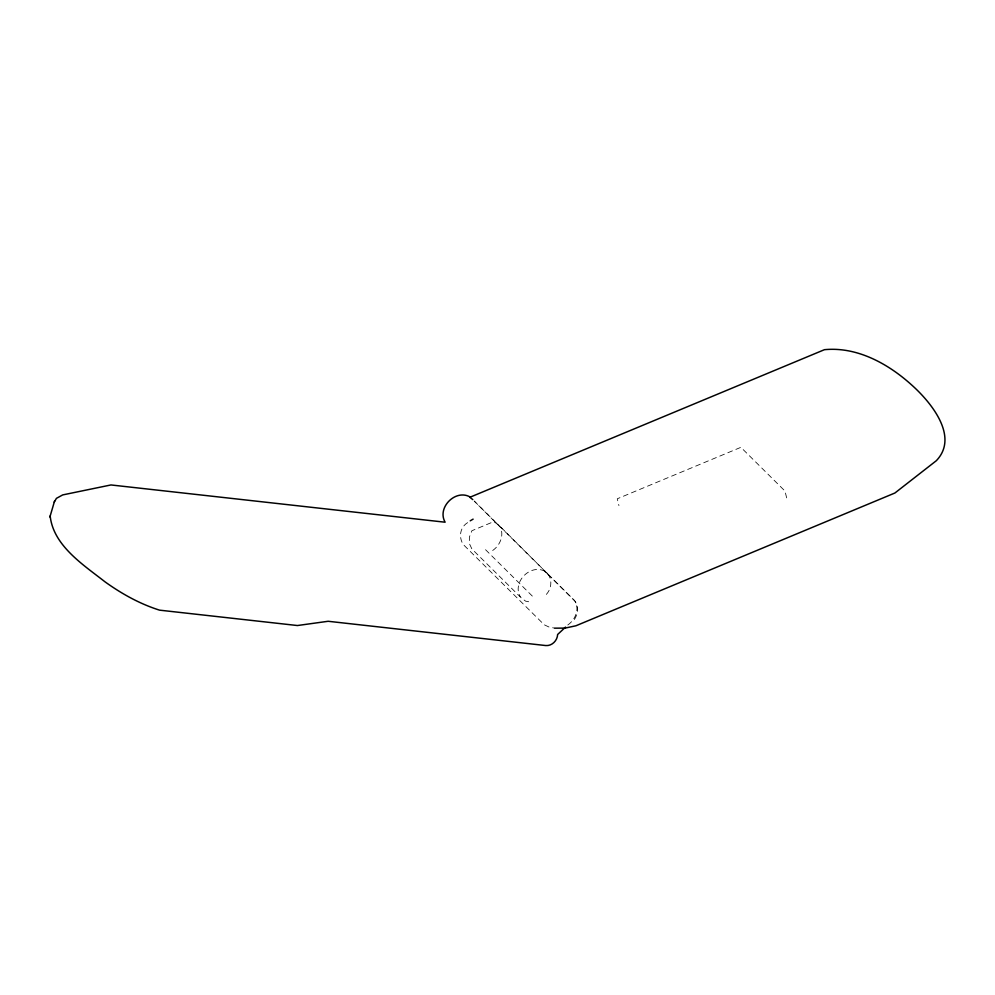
<?xml version="1.0" encoding="UTF-8"?>
<svg xmlns="http://www.w3.org/2000/svg" width="995" height="995" viewBox="0 0 995 995"><rect width="100%" height="100%" fill="white"/><g stroke="black" fill="none" stroke-linecap="round" stroke-linejoin="round"><path stroke-width="0.75" stroke-dasharray="4.97 3.73" d="M574.376 619.512C578.232 613.766 578.854 605.408 574.053 599.997L472.799 499.614M546.354 594.401C551.28 589.065 552.586 580.16 548.009 574.214M492.674 550.509C499.963 545.422 504.403 535.472 500.187 527.064L474.329 501.231M567.809 624.984C575.098 619.897 579.538 609.947 575.309 601.54L545.098 571.391C530.522 563.294 511.84 582.274 520.273 596.689M467.625 522.649C459.988 527.25 458.558 537.001 463.123 544.389L544.228 624.785L548.817 626.949L554.675 628.168M528.668 601.751L525.596 601.154L520.907 597.56L471.904 548.991L469.366 543.556L469.366 537.126L471.904 530.721L493.719 521.641L498.632 524.937L547.922 574.09M545.011 571.752L547.636 573.506M485.548 549.713L534.539 598.281M786.647 497.873L784.98 491.045L740.877 447.327L617.261 498.781L618.94 505.609"/><path stroke-width="1.49" d="M50.173 515.982C53.332 545.658 83.281 564.774 104.972 581.801C121.701 593.816 139.885 603.953 159.573 610.159L297.43 625.532L328.151 621.278L545.807 645.556C552.014 646.078 557.362 640.581 557.635 634.487L565.546 627.099M54.252 502.139L56.416 498.358L62.697 494.913L110.967 484.951L445.138 522.213C436.718 507.798 455.399 488.819 469.963 496.915M49.887 517.002L54.551 501.119M470.225 520.82L473.122 519.129M554.675 628.168L565.036 628.106L575.918 625.78L894.903 493.01L936.307 460.722C959.665 436.419 930.337 401.545 911.42 384.754C888.013 363.66 856.956 346.484 824.432 349.693L469.876 497.276L472.799 499.614"/></g></svg>
